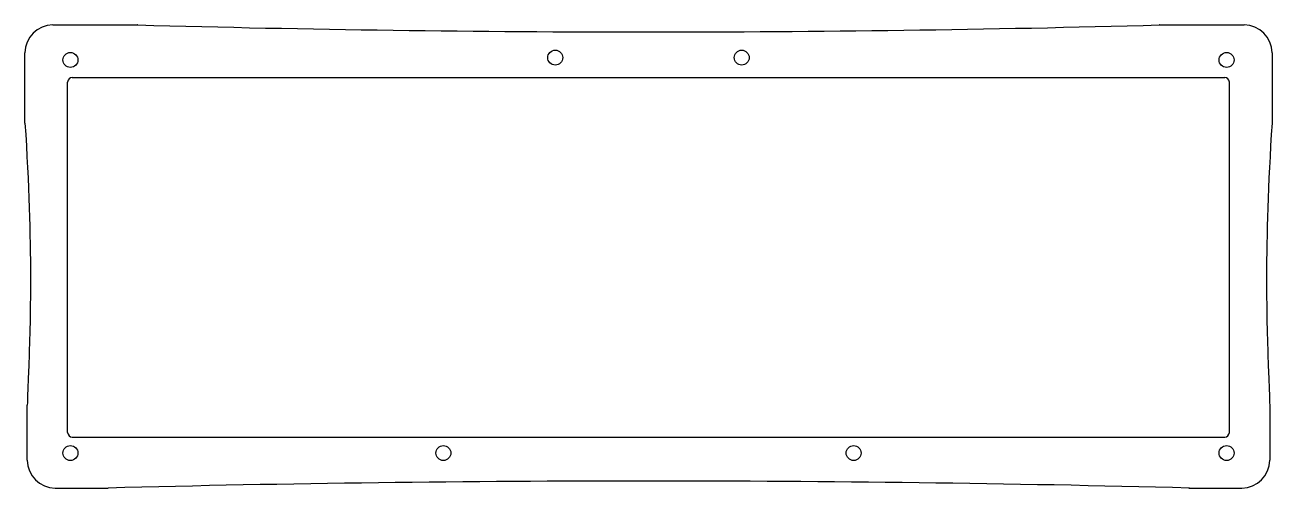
# Model space of a CAD drawing. Header units: millimetres. Extents: x 0 to 268, y 1 to 100.
import ezdxf

# ---------------------------------------------------------------- set-up
doc = ezdxf.new("R2010")
doc.units = ezdxf.units.MM
doc.layers.get('0').update_dxf_attribs({"lineweight": 25, "true_color": 0x000000})

msp = doc.modelspace()

# ---------------------------------------------------------------- linework, layer by layer
for p, q in [((6.5, 100.2), (24.6, 100.2)), ((243.56, 100.2), (261.65, 100.2)), ((0.5, 79.17), (0.5, 94.2)), ((267.65, 94.2), (267.65, 79.17)), ((10.65, 88.96), (257.5, 88.96)), ((9.65, 12.9), (9.65, 87.96)), ((258.5, 12.9), (258.5, 87.96)), ((1, 7), (1, 18.77)), ((267.15, 18.77), (267.15, 7)), ((10.65, 11.9), (257.5, 11.9)), ((7, 1), (18.25, 1)), ((7, 1), (18.2, 1)), ((249.85, 1), (261.15, 1))]:
    msp.add_line(p, q)
for centre in [(10.25, 92.7), (114.09, 93.2), (154.04, 93.2), (257.9, 92.7), (10.25, 8.5), (90.13, 8.5), (178.02, 8.5), (257.9, 8.5)]:
    msp.add_circle(centre, 1.6)
for centre, radius, start, end in [((6.5, 94.2), 6, 90, 180), ((24.6, 96.2), 4, 88.4301, 90), ((134.08, 4090.75), 3992.05, 268.43007, 271.56993), ((243.56, 96.2), 4, 90, 91.5699), ((261.65, 94.2), 6, 0, 90), ((10.65, 87.96), 1, 90, 180), ((257.5, 87.96), 1, 360, 90), ((10.65, 12.9), 1, 180, 270), ((257.5, 12.9), 1, 270, 0), ((7, 7), 6, 180, 270), ((261.15, 7), 6, 270, 0), ((18.2, 5), 4, 270, 271.4833), ((134.07, -4470.04), 4472.54, 88.51539, 91.48328), ((249.85, -3), 4, 88.5154, 90)]:
    msp.add_arc(centre, radius, start, end)
for points in [[(0.5, 79.17), (2.25, 52.62), (1, 18.77), (1, 18.77), (1, 18.77)], [(267.65, 79.17), (265.9, 52.62), (267.15, 18.77), (267.15, 18.77), (267.15, 18.77)]]:
    msp.add_open_spline(points, degree=3)

doc.saveas('drawing.dxf')
